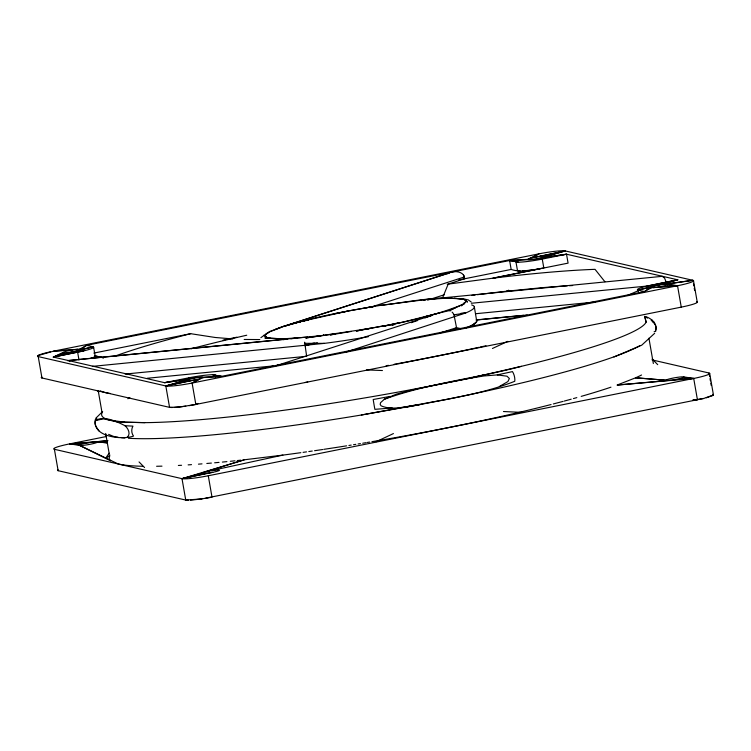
<?xml version="1.0" encoding="UTF-8"?>
<svg xmlns="http://www.w3.org/2000/svg" width="751" height="751" viewBox="0 0 751 751"><rect width="100%" height="100%" fill="white"/><g stroke="black" fill="none" stroke-linecap="round" stroke-linejoin="round"><path stroke-width="1.13" d="M125.135 374.064L306.643 356.293L304.662 342.212M323.381 335.415L323.484 334.58M442.414 298.25L448.197 284.075L464.681 278.752C464.522 271.9 455.866 270.538 450.684 272.425L283.521 326.478L269.656 331.858L266.183 334.082L265.169 335.922L266.624 337.33L270.51 338.279L287.605 339.076L283.014 339.687M95.546 420.598C92.373 437.148 122.704 440.114 133.518 436.078A8.186 7.144 -89.3 0 1 132.946 426.136L124.995 425.723C117.175 421.668 103.497 415.162 95.546 420.598L103.563 418.805L117.635 422.043L144.887 422.644A276.546 28.425 -9.9 0 0 443.372 383.423L470.295 378.157L521.41 366.319A276.546 28.425 -9.9 0 0 646.132 322.16L644.715 316.396C650.666 317.682 658.148 323.681 655.435 330.44M464.897 302.813L461.433 305.037L461.536 305.873L464.897 302.813L465.92 300.973L464.465 299.565C436.369 295.34 407.802 302.277 379.875 305.46C347.46 310.848 314.96 316.744 283.521 326.478L305.422 320.32L291.322 324.056M106.548 456.852L109.158 453.191M475.655 323.155L468.831 326.967L472.989 324.958L476.791 321.606L474.332 306.849M305.929 338.513L306.446 337.884C358.509 329.745 412.092 324.526 461.433 305.037L449.436 310.595C427.507 315.514 405.287 322.207 382.972 326.356L397.88 322.93M98.963 430.933L96.748 427.61A8.186 8.139 2.5 0 1 96.335 417.706L102.662 411.52M654.665 333.294L641.72 345.188L613.971 356.969M260.888 337.659L268.145 332.449M106.426 458.072L109.956 455.125M696.599 301.705A21.835 2.244 -9.9 0 1 681.26 307.131L195.833 404.442L179.517 407.023L169.557 407.361L41.953 377.978L41.352 377.734L41.737 376.955M709.714 373.613L713.45 395.007L703.603 398.49L201.972 498.908L185.741 500.063L58.137 470.689L57.536 470.436L57.921 469.666M38.01 355.561L53.556 351.158L79.7 349.149L86.59 345.319L509.61 260.522L527.84 259.311L538.993 253.847A21.835 2.244 -9.9 0 1 565.259 250.937L692.863 280.311A21.835 2.244 -9.9 0 1 677.533 285.737L192.096 383.048A21.835 2.244 -9.9 0 1 165.821 385.967L38.226 356.594L41.953 377.978L41.286 377.387M476.791 321.606L472.989 324.958L466.164 327.905M453.435 330.158L456.533 327.671L461.001 328.666M384.352 399.26L380.541 402.686L380.175 404.395L381.095 405.84C393.111 410.985 406.892 405.85 419.246 404.742C451.389 398.265 484.123 393.402 514.782 381.283A8.186 3.915 76.9 0 0 512.454 371.595L497.312 374.909L484.01 375.96L470.295 378.157L416.486 388.943L396.444 394.125L384.352 399.26C428.68 383.16 475.965 378.391 521.41 366.319M266.183 334.082L269.637 331.52L281.775 327.004L280.996 327.52M127.032 437.392C131.153 434.388 128.205 428.277 124.995 425.723M127.877 398.743L129.829 397.476M189.13 405.671L195.833 404.442L192.096 383.048L200.264 378.757A9.096 0.939 -9.9 0 0 202.967 377.34A9.096 0.939 -9.9 0 0 196.199 377.819L188.83 377.819L164.553 382.681L53.359 357.091L63.403 352.275A9.096 0.939 -9.9 0 0 70.256 352.219A9.096 0.939 -9.9 0 0 80.92 349.656L92.964 346.793L86.59 345.319L81.108 349.468A9.096 0.939 -9.9 0 0 79.7 349.149M528.441 258.917A9.096 0.939 -9.9 0 1 531.943 257.856L538.993 253.847L53.556 351.158L72.678 349.928M681.26 307.131L677.533 285.737L651.38 287.755L644.499 291.576L221.479 376.373L203.249 377.584M192.096 383.048L200.264 378.757M507.807 341.348L492.459 348.473M376.073 441.738L393.44 433.571M447.596 273.758L449.079 273.017L282.62 326.657M455.604 307.6L449.436 310.595L450.356 310.933M195.833 404.442L197.945 403.428M712.99 395.439L706.287 397.814M499.34 386.512L507.92 381.564L509.366 378.495L506.981 376.195L497.312 374.909M627.46 295.472L637.571 291.003M508.765 290.308L506.634 291.219A276.546 28.425 -9.9 0 0 477.429 294.692M508.709 290.337L506.634 291.219L541.753 287.736A276.546 28.425 -9.9 0 1 567.277 285.84M67.599 360.696L287.605 339.076L264.831 337.931L270.51 338.279M83.793 350.867L53.359 357.091L92.964 346.793A21.835 2.244 -9.9 0 1 83.793 350.867L53.359 357.091L63.957 352.763M424.972 317.898L431.393 315.542L425.667 316.584L439.767 312.876M618.073 384.672L635.628 377.791A276.546 28.425 -9.9 0 0 641.551 374.993M275.467 365.915L431.393 315.542M275.476 329.304L281.775 327.004M471.647 304.944A109.167 11.218 -9.9 0 1 465.648 312.998L346.502 351.881M314.284 342.925L304.512 345.544M411.191 322.686L417.575 320.527M369.539 307.572L464.371 276.969L463.461 274.875M427.648 300.118L444.282 294.758M439.898 333.04L456.533 327.671L453.998 314.8A7.275 5.839 72.1 0 0 452.074 312.106M57.461 470.098L58.137 470.689L54.401 449.295L182.005 478.669L244.366 459.781L282.874 455.106A276.546 28.425 -9.9 0 0 300.822 452.675M244.366 459.781L203.54 472.379A9.096 0.939 -9.9 0 0 206.365 473.337A9.096 0.939 -9.9 0 0 219.123 470.539A9.096 0.939 -9.9 0 0 210.984 470.746M307.76 381.996L305.103 382.522M638.707 293.453L638.115 290.111L650.169 287.248A9.096 0.939 -9.9 0 1 659.434 284.901L677.731 279.813L566.526 254.214L536.28 258.86A9.096 0.939 -9.9 0 0 541.64 257.781L565.259 250.937L531.943 257.856M172.27 407.54L169.557 407.361L165.821 385.967L189.449 379.114A9.096 0.939 -9.9 0 1 194.809 378.044L164.553 382.681L189.449 379.114M53.359 357.091L71.655 352.003M545.742 256.335L565.259 250.937L540.044 256.373M199.146 379.039L165.821 385.967L185.347 380.569M188.445 500.25L185.741 500.063L182.005 478.669L201.531 473.271M638.115 290.111L677.731 279.813L647.296 286.028A21.835 2.244 -9.9 0 0 638.115 290.111L644.499 291.576L649.972 287.426A9.096 0.939 -9.9 0 0 651.38 287.755M277.063 365.324L280.433 364.648M305.037 345.704L317.363 342.756M470.295 378.157L483.738 374.965M205.633 471.825L206.872 471.534M703.603 398.49L692.816 400.208M282.874 455.106L208.196 471.262L209.585 470.99M165.821 385.967L191.045 380.522M709.639 376.392L709.047 373.022A21.835 2.244 -9.9 0 1 693.708 378.448L208.28 475.758A21.835 2.244 -9.9 0 1 182.005 478.669L207.22 473.233M223.085 340.119L236.79 337.208M366.929 328.844L356.303 331.078L382.616 325.981M182.005 478.669L212.758 472.313M647.296 286.028L677.731 279.813M527.84 259.311A9.096 0.939 -9.9 0 0 534.881 259.076L542.26 259.086L543.818 267.994C533.097 269.571 521.851 273.082 511.159 269.44L509.61 260.522L518.697 262.174A21.835 2.244 -9.9 0 0 542.26 259.086L566.526 254.214L568.085 263.132L492.891 278.189L447.23 284.244M463.836 277.063L464.371 276.969M93.837 353.092L190.651 333.688L215.265 337.49L232.772 338.936M458.767 279.945L511.159 269.44M540.495 268.633L492.891 278.189A292.561 30.068 -9.9 0 1 595.036 269.337L604.902 281.747M106.548 436.491L69.74 443.869A21.835 2.244 -9.9 0 0 54.401 449.295M654.112 331.717L655.651 331.407A8.186 8.139 2.5 0 0 652.685 321.944L652.084 320.114M333.209 313.965L348.201 311.027L299.752 321.747L308.52 320.086M128.421 438.255A276.546 28.425 -9.9 0 0 361.344 415.012L446.169 399.466A276.546 28.425 -9.9 0 0 639.758 345.742M390.201 396.378L373.191 399.513L374.167 405.437L374.871 409.333L392.229 407.981M404.094 407.54L419.246 404.742L361.344 415.012M205.314 498.382L212.007 497.153L208.28 475.758M452.543 298.363L443.541 298.213L445.934 298.203L423.423 299.771L425.432 299.949M348.473 310.923L374.871 306.314L364.16 308.06M367.99 328.694L370.14 328.318M368.15 328.835L370.421 328.431M351.215 331.444L330.271 334.946L335.847 333.735L306.446 337.884M659.434 284.901L692.863 280.311L666.466 284.122A9.096 0.939 -9.9 0 0 662.175 284.488M391.975 324.854L394.294 324.488L392.031 324.808M453.998 314.8L465.648 312.998M541.64 257.781L566.526 254.214M379.875 305.46L424.756 299.715M391.919 324.873L394.172 324.545M533.773 269.75L522.292 271.027M185.788 406.197L174.307 407.474M201.972 498.908L190.491 500.175M368.356 336.701A109.167 11.218 -9.9 0 1 324.432 343.367L92.326 366.394M67.984 360.536L321.212 335.641M290.844 338.748L297.33 338.1M423.423 299.771L662.251 276.33L664.579 278.095L666.522 283.005M476.059 320.057L527.193 315.016M471.346 303.263L648.141 285.953M650.469 285.727L652.797 285.502M460.917 313.308L464.409 312.96M475.561 313.73L595.562 301.986M477.063 319.823L523.644 315.307M147.234 378.26L273.176 365.944M666.156 380.137A9.096 0.939 -9.9 0 1 677.468 377.321A9.096 0.939 -9.9 0 1 683.072 377.706A9.096 0.939 -9.9 0 1 669.432 380.353L617.04 385.075L693.708 378.448L697.444 399.842L692.948 400.133M142.793 466.268A276.546 28.425 -9.9 0 1 118.198 463.987L79.672 445.409L69.74 443.869L107.365 440.799M107.984 440.696L94.016 441.954A9.096 0.939 -9.9 0 0 84.103 443.569A9.096 0.939 -9.9 0 0 79.428 445.305L110.613 460.842A276.546 28.425 -9.9 0 1 109.693 456.467M307.666 337.124L285.155 338.692M658.411 286.976L677.533 285.737L666.466 284.122M674.595 379.677L693.708 378.448L683.776 376.908M88.853 442.63L69.74 443.869L79.991 444.77M542.26 259.086L509.61 260.522L518.697 262.174M188.83 377.819L221.479 376.373L212.392 374.721A21.835 2.244 -9.9 0 0 188.83 377.819L189.214 380.044M304.596 343.32L324.432 343.367M244.188 339.461L259.827 339.565M382.437 370.534L366.497 369.896M503.461 411.52L522.903 412.449M117.635 422.043L144.887 422.644M666.897 380.438L667.564 380.457M95.884 441.851L96.55 441.87M520.246 271.092L517.542 270.904L515.984 261.996M107.449 442.865L97.01 441.935L107.28 442.79M667.273 284.845L677.533 285.737M683.457 377.546L693.708 378.448M454.346 298.166L468.164 299.846L471.206 301.968M124.657 422.146L110.575 420.307A276.546 28.425 -9.9 0 1 102.07 412.787L98.25 390.914M460.579 298.616L466.333 299.461M212.392 374.721L221.479 376.373M103.544 357.861L95.124 355.955A21.835 2.244 -9.9 0 1 90.373 358.443M652.075 359.907L709.047 373.022M94.523 355.711L103.338 357.776M108.632 434.378L113.382 436.35A276.546 28.425 -9.9 0 0 118.038 437.213M265.169 335.922L263.77 335.284L266.624 337.33M647.493 318.124L644.715 316.396L646.132 322.16M651.201 320.414L653.99 322.132M465.92 300.973L467.404 302.099L464.465 299.565M652.206 359.062L657.716 364.657M97.179 390.501L98.794 391.938M139.038 461.931L144.549 467.535M69.345 361.1L69.834 361.625M96.335 417.706L96.926 419.255M463.996 302.906L464.371 303.948M693.539 280.902L697.266 302.296M693.455 283.69L693.849 285.943M694.243 288.196L694.637 290.449M710.024 378.645L710.418 380.898M710.812 383.151L711.206 385.404M648.93 338.213L653.351 363.54M215.096 374.909L215.49 377.133M93.64 347.384L95.199 356.303M105.675 433.44L109.289 454.167M77.635 352.219L78.996 360.02M534.515 257.302A9.096 0.939 -9.9 0 1 544.334 256.007A9.096 0.939 -9.9 0 1 543.733 257.227M667.592 284.197A9.096 0.939 -9.9 0 1 663.771 285.896A9.096 0.939 -9.9 0 1 653.248 287.652M196.574 379.602A9.096 0.939 -9.9 0 1 186.755 380.898A9.096 0.939 -9.9 0 1 187.356 379.677M63.807 352.059A9.096 0.939 -9.9 0 1 77.832 349.253M97.292 442.179A9.096 0.939 -9.9 0 1 89.238 444.461A9.096 0.939 -9.9 0 1 79.672 445.409M124.891 437.993A276.546 28.425 -9.9 0 1 121.296 437.645M610.948 387.178A276.546 28.425 -9.9 0 1 581.199 396.378M576.815 397.617A276.546 28.425 -9.9 0 1 573.464 398.556M571.192 399.185A276.546 28.425 -9.9 0 1 564.254 401.072M563.081 401.381A276.546 28.425 -9.9 0 1 553.309 403.944M551.084 404.526A276.546 28.425 -9.9 0 1 371.933 441.682M369.623 442.067A276.546 28.425 -9.9 0 1 367.323 442.452M366.169 442.649A276.546 28.425 -9.9 0 1 362.714 443.221M360.414 443.597A276.546 28.425 -9.9 0 1 358.114 443.972M355.805 444.348A276.546 28.425 -9.9 0 1 353.505 444.723M351.196 445.099A276.546 28.425 -9.9 0 1 348.896 445.465M346.596 445.831A276.546 28.425 -9.9 0 1 323.803 449.342M322.648 449.52A276.546 28.425 -9.9 0 1 314.566 450.713M312.266 451.041A276.546 28.425 -9.9 0 1 308.821 451.539M306.521 451.867A276.546 28.425 -9.9 0 1 303.094 452.355M240.818 460.175A276.546 28.425 -9.9 0 1 237.288 460.551M234.96 460.804A276.546 28.425 -9.9 0 1 230.332 461.283M226.896 461.621A276.546 28.425 -9.9 0 1 222.371 462.072M219.029 462.381A276.546 28.425 -9.9 0 1 214.636 462.794M211.388 463.076A276.546 28.425 -9.9 0 1 206.816 463.47M202 463.865A276.546 28.425 -9.9 0 1 198.452 464.146M191.514 464.653A276.546 28.425 -9.9 0 1 188.135 464.878M181.564 465.282A276.546 28.425 -9.9 0 1 178.372 465.46M161.981 466.146A276.546 28.425 -9.9 0 1 156.602 466.268M485.981 345.77A276.546 28.425 -9.9 0 1 480.096 347.075M478.922 347.328A276.546 28.425 -9.9 0 1 397.617 363.644M396.472 363.86A276.546 28.425 -9.9 0 1 394.172 364.273M388.417 365.324A276.546 28.425 -9.9 0 1 386.108 365.737M110.416 393.533A276.546 28.425 -9.9 0 1 100.23 390.849M191.129 348.764A276.546 28.425 -9.9 0 1 246.741 335.228M471.628 295.434A276.546 28.425 -9.9 0 1 475.111 294.983M569.436 285.718A276.546 28.425 -9.9 0 1 572.628 285.54M114.518 356.265A292.561 30.068 -9.9 0 1 190.651 333.688M38.226 356.594A21.835 2.244 -9.9 0 1 50.373 351.825M666.184 380.278L635.628 377.791L666.184 380.278M713.375 394.66L712.774 394.406L713.375 394.66"/></g></svg>
